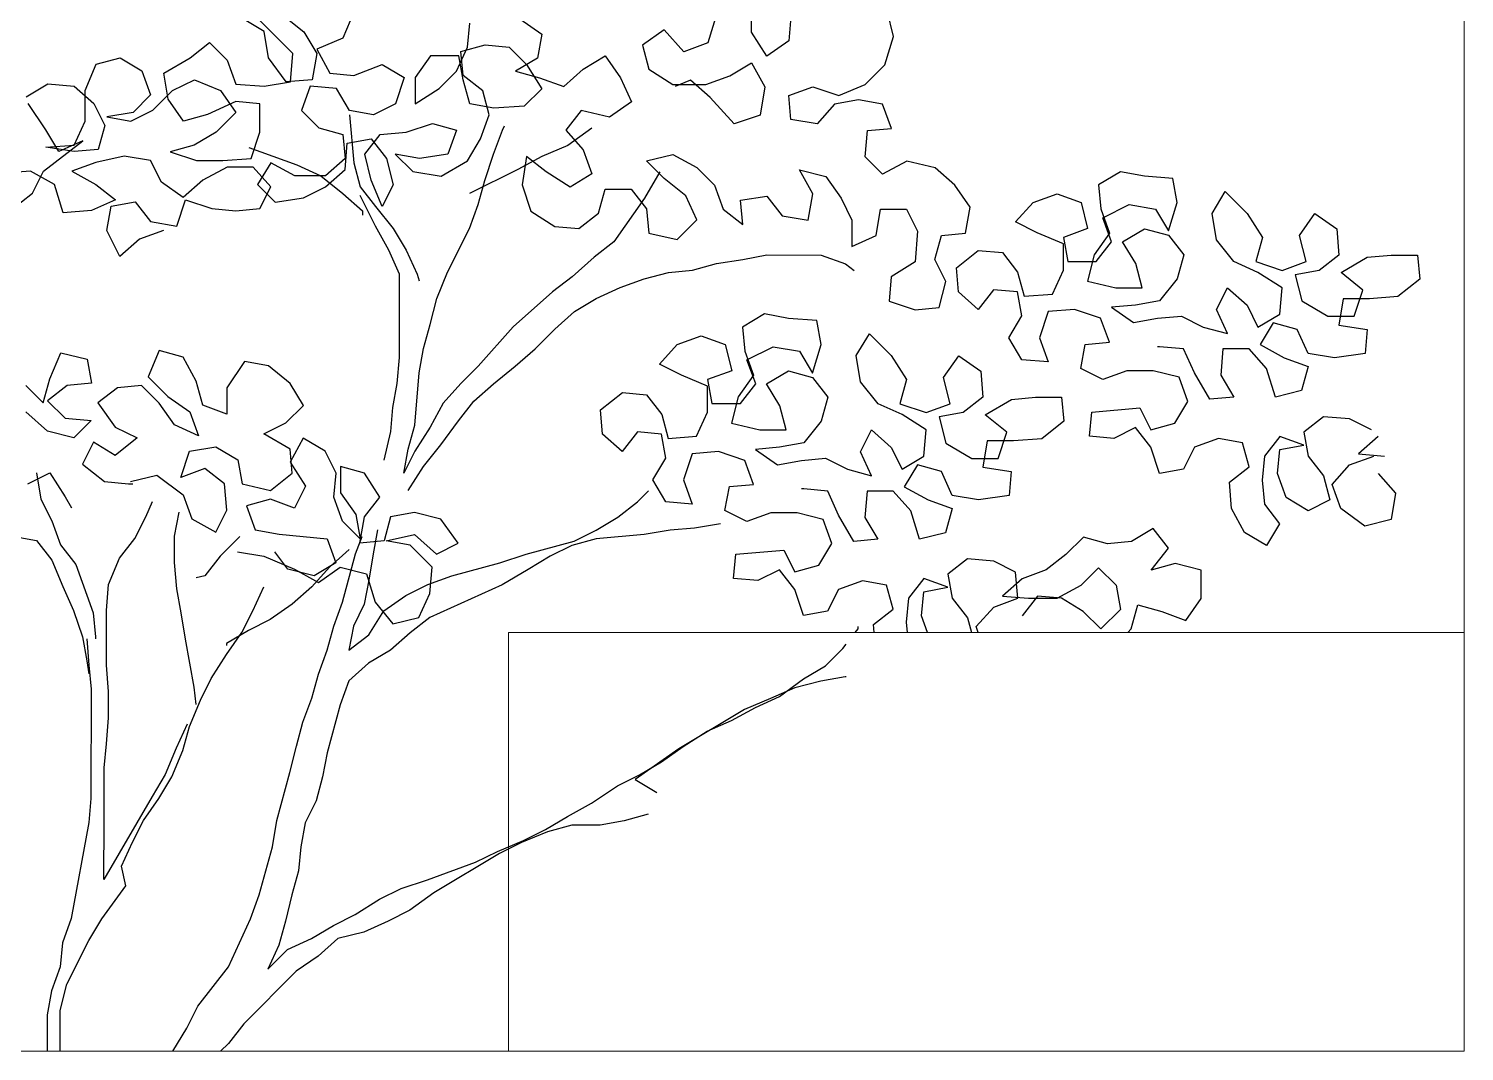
# Model space of a CAD drawing. Header units: millimetres. Extents: x 2810.5 to 2848.4, y 1624.4 to 1676.1.
# Drawn here: x 2838.274 to 2840.414, y 1651.053 to 1652.577 of the extents above; entities that cross this region are included whole.
import ezdxf

# ---------------------------------------------------------------- set-up
doc = ezdxf.new("R2010")
doc.units = ezdxf.units.MM
doc.layers.add('PROIEZIONI_finissime_fine lines', color=251, linetype='Continuous', lineweight=9)
doc.layers.add('PROIEZIONI_projections', color=145, linetype='Continuous', lineweight=13)
doc.layers.add('VERDE_ALBERI', color=104, linetype='Continuous')

msp = doc.modelspace()

# ---------------------------------------------------------------- linework, layer by layer
at = {"layer": 'PROIEZIONI_finissime_fine lines'}
for q in [(2838.9894, 1651.053), (2840.414, 1651.6773)]:
    msp.add_line((2838.9894, 1651.6773), q, dxfattribs=at)
at = {"layer": 'PROIEZIONI_projections'}
msp.add_lwpolyline([(2840.414, 1653.6251), (2836.2066, 1653.6251), (2836.2066, 1651.053), (2840.414, 1651.053)], close=True, dxfattribs=at)
at = {"layer": 'VERDE_ALBERI'}
for p, q in [((2839.3518, 1652.572), (2839.3519, 1652.6111)), ((2838.6255, 1652.5727), (2838.593, 1652.5923)), ((2838.6679, 1652.5401), (2838.6158, 1652.5922)), ((2838.6549, 1652.5955), (2838.6842, 1652.5726)), ((2838.7591, 1652.6019), (2838.7428, 1652.5628)), ((2839.0066, 1652.5919), (2839.0392, 1652.5691)), ((2839.2997, 1652.5981), (2839.2867, 1652.5558)), ((2839.4105, 1652.5948), (2839.4072, 1652.559)), ((2839.5635, 1652.5653), (2839.5538, 1652.6044)), ((2838.632, 1652.5336), (2838.6255, 1652.5727)), ((2838.6842, 1652.5726), (2838.7037, 1652.5401)), ((2838.9284, 1652.5496), (2838.9317, 1652.5854)), ((2839.0392, 1652.5691), (2839.0326, 1652.5332)), ((2839.2216, 1652.5754), (2839.189, 1652.5526)), ((2839.2508, 1652.5428), (2839.2216, 1652.5754)), ((2839.3746, 1652.5362), (2839.3518, 1652.572)), ((2839.5505, 1652.523), (2839.5635, 1652.5653)), ((2838.5148, 1652.5337), (2838.5441, 1652.5565)), ((2838.5441, 1652.5565), (2838.5701, 1652.5304)), ((2838.7428, 1652.5628), (2838.7037, 1652.5466)), ((2838.7037, 1652.5466), (2838.7232, 1652.5107)), ((2838.9121, 1652.5138), (2838.9284, 1652.5496)), ((2838.9186, 1652.5431), (2838.9545, 1652.5529)), ((2838.9219, 1652.5073), (2838.9186, 1652.5431)), ((2838.9545, 1652.5529), (2838.9903, 1652.5496)), ((2838.9903, 1652.5496), (2839.0163, 1652.5235)), ((2839.189, 1652.5526), (2839.1987, 1652.5168)), ((2839.2867, 1652.5558), (2839.2508, 1652.5428)), ((2839.4072, 1652.559), (2839.3746, 1652.5362)), ((2838.3584, 1652.485), (2838.3747, 1652.5241)), ((2838.3747, 1652.5241), (2838.4106, 1652.5338)), ((2838.4106, 1652.5338), (2838.4431, 1652.5142)), ((2838.4757, 1652.511), (2838.5148, 1652.5337)), ((2838.5701, 1652.5304), (2838.5831, 1652.4946)), ((2838.658, 1652.4978), (2838.632, 1652.5336)), ((2838.6646, 1652.4978), (2838.6679, 1652.5401)), ((2838.7037, 1652.5401), (2838.6971, 1652.501)), ((2838.759, 1652.5074), (2838.8014, 1652.5237)), ((2838.8014, 1652.5237), (2838.8339, 1652.5041)), ((2838.873, 1652.5366), (2838.8502, 1652.5041)), ((2838.9154, 1652.5366), (2838.873, 1652.5366)), ((2838.9219, 1652.5008), (2838.9154, 1652.5366)), ((2839.0326, 1652.5332), (2839, 1652.5137)), ((2839.0163, 1652.5235), (2839.0391, 1652.4876)), ((2839.101, 1652.5169), (2839.1336, 1652.5364)), ((2839.1336, 1652.5364), (2839.1564, 1652.5038)), ((2839.3192, 1652.5069), (2839.3518, 1652.5264)), ((2839.3518, 1652.5264), (2839.3713, 1652.4906)), ((2839.5211, 1652.4937), (2839.5505, 1652.523)), ((2838.4431, 1652.5142), (2838.4561, 1652.4784)), ((2838.4821, 1652.4719), (2838.4757, 1652.511)), ((2838.4887, 1652.4849), (2838.5213, 1652.5011)), ((2838.5213, 1652.5011), (2838.5603, 1652.4848)), ((2838.6971, 1652.501), (2838.658, 1652.4978)), ((2838.7232, 1652.5107), (2838.759, 1652.5074)), ((2838.8339, 1652.5041), (2838.8209, 1652.465)), ((2838.8502, 1652.5041), (2838.8502, 1652.465)), ((2838.886, 1652.4878), (2838.9121, 1652.5138)), ((2838.9512, 1652.4845), (2838.9219, 1652.5073)), ((2838.9316, 1652.4649), (2838.9219, 1652.5008)), ((2839, 1652.5137), (2839.0358, 1652.5039)), ((2839.0358, 1652.5039), (2839.0717, 1652.4909)), ((2839.0717, 1652.4909), (2839.101, 1652.5169)), ((2839.1564, 1652.5038), (2839.1726, 1652.468)), ((2839.1987, 1652.5168), (2839.2345, 1652.494)), ((2839.2606, 1652.5005), (2839.2378, 1652.4907)), ((2839.2899, 1652.4744), (2839.2606, 1652.5005)), ((2839.2834, 1652.4939), (2839.3192, 1652.5069)), ((2838.2705, 1652.4753), (2838.303, 1652.4948)), ((2838.303, 1652.4948), (2838.3421, 1652.4915)), ((2838.3421, 1652.4915), (2838.3714, 1652.4655)), ((2838.3584, 1652.4394), (2838.3584, 1652.485)), ((2838.4593, 1652.4556), (2838.4887, 1652.4849)), ((2838.5603, 1652.4848), (2838.5831, 1652.4522)), ((2838.5831, 1652.4946), (2838.6255, 1652.4913)), ((2838.6255, 1652.4913), (2838.6646, 1652.4978)), ((2838.6939, 1652.4912), (2838.6808, 1652.4554)), ((2838.7329, 1652.4879), (2838.6939, 1652.4912)), ((2838.7525, 1652.4553), (2838.7329, 1652.4879)), ((2838.8502, 1652.465), (2838.886, 1652.4878)), ((2838.9609, 1652.4486), (2838.9512, 1652.4845)), ((2839.0391, 1652.4876), (2839.013, 1652.4616)), ((2839.2345, 1652.494), (2839.2834, 1652.4939)), ((2839.3713, 1652.4906), (2839.3647, 1652.4483)), ((2839.4071, 1652.4775), (2839.4429, 1652.4905)), ((2839.4429, 1652.4905), (2839.482, 1652.4775)), ((2839.482, 1652.4775), (2839.5211, 1652.4937)), ((2838.2997, 1652.4264), (2838.2737, 1652.4655)), ((2838.3714, 1652.4655), (2838.3877, 1652.4329)), ((2838.4561, 1652.4784), (2838.43, 1652.4524)), ((2838.5049, 1652.4393), (2838.4821, 1652.4719)), ((2838.5831, 1652.4685), (2838.5408, 1652.449)), ((2838.6189, 1652.4652), (2838.5831, 1652.4685)), ((2838.6189, 1652.4229), (2838.6189, 1652.4652)), ((2838.8209, 1652.465), (2838.7883, 1652.4488)), ((2838.9674, 1652.4584), (2838.9316, 1652.4649)), ((2839.013, 1652.4616), (2838.9674, 1652.4584)), ((2839.1726, 1652.468), (2839.14, 1652.4452)), ((2839.3256, 1652.4353), (2839.2899, 1652.4744)), ((2839.4103, 1652.4417), (2839.4071, 1652.4775)), ((2839.4755, 1652.4644), (2839.4494, 1652.4352)), ((2839.5113, 1652.4709), (2839.4755, 1652.4644)), ((2839.5471, 1652.4644), (2839.5113, 1652.4709)), ((2839.5601, 1652.4285), (2839.5471, 1652.4644)), ((2838.342, 1652.4036), (2838.3584, 1652.4394)), ((2838.43, 1652.4524), (2838.3909, 1652.4459)), ((2838.3909, 1652.4459), (2838.4268, 1652.4393)), ((2838.4268, 1652.4393), (2838.4593, 1652.4556)), ((2838.5408, 1652.449), (2838.5049, 1652.4393)), ((2838.5831, 1652.4522), (2838.5538, 1652.4229)), ((2838.6808, 1652.4554), (2838.7068, 1652.4293)), ((2838.7524, 1652.4488), (2838.7589, 1652.3772)), ((2838.7883, 1652.4488), (2838.7525, 1652.4553)), ((2838.9478, 1652.4128), (2838.9609, 1652.4486)), ((2839.0977, 1652.455), (2839.0749, 1652.4257)), ((2839.14, 1652.4452), (2839.0977, 1652.455)), ((2839.3647, 1652.4483), (2839.3256, 1652.4353)), ((2839.4494, 1652.4352), (2839.4103, 1652.4417)), ((2838.3192, 1652.3939), (2838.2997, 1652.4264)), ((2838.3877, 1652.4329), (2838.3779, 1652.3971)), ((2838.5538, 1652.4229), (2838.5212, 1652.4034)), ((2838.6058, 1652.3838), (2838.6189, 1652.4229)), ((2838.7068, 1652.4293), (2838.7427, 1652.4195)), ((2838.7427, 1652.4195), (2838.7459, 1652.3837)), ((2838.7752, 1652.3902), (2838.798, 1652.4195)), ((2838.798, 1652.4195), (2838.8371, 1652.4227)), ((2838.8371, 1652.4227), (2838.8762, 1652.4357)), ((2838.8762, 1652.4357), (2838.912, 1652.4259)), ((2838.912, 1652.4259), (2838.899, 1652.3901)), ((2838.9673, 1652.39), (2838.9804, 1652.4258)), ((2838.9804, 1652.4258), (2838.9837, 1652.4323)), ((2839.0749, 1652.4257), (2839.1009, 1652.3964)), ((2839.1139, 1652.4289), (2839.0781, 1652.4029)), ((2839.521, 1652.3862), (2839.5243, 1652.4253)), ((2839.5243, 1652.4253), (2839.5601, 1652.4285)), ((2838.2964, 1652.3646), (2838.3551, 1652.4101)), ((2838.2997, 1652.4004), (2838.342, 1652.4036)), ((2838.342, 1652.3938), (2838.2997, 1652.4004)), ((2838.3551, 1652.4101), (2838.3192, 1652.3939)), ((2838.3779, 1652.3971), (2838.342, 1652.3938)), ((2838.5212, 1652.4034), (2838.4853, 1652.3937)), ((2838.4853, 1652.3937), (2838.5244, 1652.3806)), ((2838.6026, 1652.4001), (2838.6742, 1652.374)), ((2838.7459, 1652.3674), (2838.7492, 1652.4065)), ((2838.7492, 1652.4065), (2838.785, 1652.413)), ((2838.785, 1652.413), (2838.8078, 1652.3836)), ((2838.9283, 1652.3803), (2838.9478, 1652.4128)), ((2839.0781, 1652.4029), (2839.039, 1652.3867)), ((2839.1009, 1652.3964), (2839.1139, 1652.3606)), ((2838.3746, 1652.3775), (2838.3387, 1652.3645)), ((2838.4169, 1652.3872), (2838.3746, 1652.3775)), ((2838.456, 1652.3807), (2838.4169, 1652.3872)), ((2838.4723, 1652.3481), (2838.456, 1652.3807)), ((2838.5244, 1652.3806), (2838.5635, 1652.3806)), ((2838.5635, 1652.3806), (2838.6058, 1652.3838)), ((2838.6351, 1652.3773), (2838.6156, 1652.3447)), ((2838.6709, 1652.3577), (2838.6351, 1652.3773)), ((2838.6742, 1652.374), (2838.71, 1652.3577)), ((2838.7459, 1652.3837), (2838.7165, 1652.3577)), ((2838.7589, 1652.3772), (2838.7686, 1652.3413)), ((2838.7849, 1652.3511), (2838.7752, 1652.3902)), ((2838.8078, 1652.3836), (2838.8175, 1652.3445)), ((2838.8566, 1652.3836), (2838.8208, 1652.3901)), ((2838.8208, 1652.3901), (2838.8468, 1652.3641)), ((2838.899, 1652.3901), (2838.8566, 1652.3836)), ((2838.8892, 1652.3575), (2838.9283, 1652.3803)), ((2838.9543, 1652.3509), (2838.9673, 1652.39)), ((2839.039, 1652.3867), (2839.0032, 1652.3672)), ((2839.0162, 1652.3867), (2839.0096, 1652.3444)), ((2839.0455, 1652.3639), (2839.0162, 1652.3867)), ((2839.1953, 1652.38), (2839.2344, 1652.3898)), ((2839.2214, 1652.3539), (2839.1953, 1652.38)), ((2839.2344, 1652.3898), (2839.2702, 1652.3702)), ((2839.547, 1652.3602), (2839.521, 1652.3862)), ((2839.5829, 1652.3797), (2839.547, 1652.3602)), ((2839.6252, 1652.3699), (2839.5829, 1652.3797)), ((2838.2769, 1652.3646), (2838.2313, 1652.3614)), ((2838.3127, 1652.345), (2838.2769, 1652.3646)), ((2838.2801, 1652.332), (2838.2964, 1652.3646)), ((2838.3387, 1652.3645), (2838.3746, 1652.3449)), ((2838.5341, 1652.3513), (2838.5048, 1652.3253)), ((2838.57, 1652.3708), (2838.5341, 1652.3513)), ((2838.6091, 1652.3708), (2838.57, 1652.3708)), ((2838.6351, 1652.3415), (2838.6091, 1652.3708)), ((2838.7165, 1652.3577), (2838.6709, 1652.3577)), ((2838.71, 1652.3577), (2838.7426, 1652.3316)), ((2838.7165, 1652.3414), (2838.7459, 1652.3674)), ((2838.8012, 1652.312), (2838.7849, 1652.3511)), ((2838.8468, 1652.3641), (2838.8892, 1652.3575)), ((2839.0032, 1652.3672), (2838.9315, 1652.3314)), ((2838.9445, 1652.3151), (2838.9543, 1652.3509)), ((2839.0813, 1652.341), (2839.0455, 1652.3639)), ((2839.1139, 1652.3606), (2839.0813, 1652.341)), ((2839.2148, 1652.3637), (2839.192, 1652.3247)), ((2839.2539, 1652.3279), (2839.2214, 1652.3539)), ((2839.2702, 1652.3702), (2839.2963, 1652.3441)), ((2839.4428, 1652.3309), (2839.4233, 1652.3668)), ((2839.4233, 1652.3668), (2839.4624, 1652.357)), ((2839.4624, 1652.357), (2839.4851, 1652.3244)), ((2839.6545, 1652.3438), (2839.6252, 1652.3699)), ((2839.9015, 1652.3637), (2839.8689, 1652.3442)), ((2839.9373, 1652.3572), (2839.9015, 1652.3637)), ((2839.9796, 1652.3539), (2839.9373, 1652.3572)), ((2839.9861, 1652.3181), (2839.9796, 1652.3539)), ((2838.2475, 1652.306), (2838.2801, 1652.332)), ((2838.3257, 1652.3027), (2838.3127, 1652.345)), ((2838.3746, 1652.3449), (2838.4038, 1652.3221)), ((2838.5048, 1652.3253), (2838.4723, 1652.3481)), ((2838.6156, 1652.3447), (2838.6416, 1652.3186)), ((2838.6188, 1652.3089), (2838.6351, 1652.3415)), ((2838.6839, 1652.3251), (2838.7165, 1652.3414)), ((2838.7426, 1652.3316), (2838.7719, 1652.3055)), ((2838.7686, 1652.3413), (2838.7914, 1652.312)), ((2838.8175, 1652.3445), (2838.8012, 1652.312)), ((2839.0096, 1652.3444), (2839.0226, 1652.3053)), ((2839.1236, 1652.3019), (2839.1334, 1652.3377)), ((2839.1334, 1652.3377), (2839.1725, 1652.3377)), ((2839.1725, 1652.3377), (2839.1953, 1652.3084)), ((2839.2963, 1652.3441), (2839.3092, 1652.3083)), ((2839.4363, 1652.2919), (2839.4428, 1652.3309)), ((2839.6773, 1652.3112), (2839.6545, 1652.3438)), ((2839.7712, 1652.3182), (2839.807, 1652.3312)), ((2839.807, 1652.3312), (2839.8428, 1652.3182)), ((2839.8689, 1652.3442), (2839.8721, 1652.3084)), ((2840.0382, 1652.3017), (2840.0578, 1652.3343)), ((2840.0578, 1652.3343), (2840.0903, 1652.3017)), ((2838.4038, 1652.3221), (2838.368, 1652.3059)), ((2838.3908, 1652.2765), (2838.3973, 1652.3124)), ((2838.3973, 1652.3124), (2838.4332, 1652.3188)), ((2838.4332, 1652.3188), (2838.4559, 1652.2895)), ((2838.495, 1652.283), (2838.5081, 1652.322)), ((2838.5081, 1652.322), (2838.5471, 1652.309)), ((2838.5471, 1652.309), (2838.583, 1652.3057)), ((2838.583, 1652.3057), (2838.6188, 1652.3089)), ((2838.6416, 1652.3186), (2838.6839, 1652.3251)), ((2838.7914, 1652.2827), (2838.7686, 1652.3283)), ((2838.7914, 1652.312), (2838.8174, 1652.2794)), ((2838.9314, 1652.2793), (2838.9445, 1652.3151)), ((2839.192, 1652.3247), (2839.1464, 1652.2596)), ((2839.1953, 1652.3084), (2839.1985, 1652.2725)), ((2839.2702, 1652.292), (2839.2539, 1652.3279)), ((2839.3092, 1652.3083), (2839.3385, 1652.2854)), ((2839.3353, 1652.3213), (2839.3744, 1652.3277)), ((2839.3385, 1652.2854), (2839.3353, 1652.3213)), ((2839.3744, 1652.3277), (2839.3972, 1652.2984)), ((2839.4851, 1652.3244), (2839.5014, 1652.2918)), ((2839.5372, 1652.269), (2839.5437, 1652.308)), ((2839.5437, 1652.308), (2839.5828, 1652.308)), ((2839.5828, 1652.308), (2839.5991, 1652.2754)), ((2839.6707, 1652.2721), (2839.6773, 1652.3112)), ((2839.7451, 1652.289), (2839.7712, 1652.3182)), ((2839.8428, 1652.3182), (2839.8526, 1652.2791)), ((2839.8721, 1652.3084), (2839.8851, 1652.2725)), ((2839.8754, 1652.2954), (2839.9145, 1652.3149)), ((2839.9145, 1652.3149), (2839.9535, 1652.3083)), ((2839.9535, 1652.3083), (2839.9731, 1652.2757)), ((2839.9731, 1652.2757), (2839.9861, 1652.3181)), ((2838.368, 1652.3059), (2838.3257, 1652.3027)), ((2838.4559, 1652.2895), (2838.495, 1652.283)), ((2838.7719, 1652.3055), (2838.7719, 1652.299)), ((2839.0226, 1652.3053), (2839.0584, 1652.2824)), ((2839.0943, 1652.2791), (2839.1236, 1652.3019)), ((2839.2408, 1652.2627), (2839.2702, 1652.292)), ((2839.3972, 1652.2984), (2839.4363, 1652.2919)), ((2839.5014, 1652.2918), (2839.5014, 1652.2527)), ((2839.7776, 1652.2726), (2839.7451, 1652.289)), ((2839.8884, 1652.2595), (2839.8754, 1652.2954)), ((2840.0447, 1652.2626), (2840.0382, 1652.3017)), ((2840.0903, 1652.3017), (2840.1131, 1652.2658)), ((2840.1685, 1652.269), (2840.1913, 1652.3016)), ((2840.1913, 1652.3016), (2840.2238, 1652.2788)), ((2838.4103, 1652.2374), (2838.3908, 1652.2765)), ((2838.4755, 1652.2765), (2838.4396, 1652.2635)), ((2838.8109, 1652.2468), (2838.7914, 1652.2827)), ((2838.8174, 1652.2794), (2838.8369, 1652.2468)), ((2838.8988, 1652.2142), (2838.9314, 1652.2793)), ((2839.0584, 1652.2824), (2839.0943, 1652.2791)), ((2839.1985, 1652.2725), (2839.2408, 1652.2627)), ((2839.5014, 1652.2527), (2839.5372, 1652.269)), ((2839.5991, 1652.2754), (2839.5958, 1652.2298)), ((2839.6251, 1652.2331), (2839.6349, 1652.2689)), ((2839.6349, 1652.2689), (2839.6707, 1652.2721)), ((2839.8167, 1652.2563), (2839.7776, 1652.2726)), ((2839.8526, 1652.2791), (2839.8167, 1652.2661)), ((2839.8167, 1652.2661), (2839.8232, 1652.2303)), ((2839.8851, 1652.2725), (2839.8623, 1652.24)), ((2839.9047, 1652.2595), (2839.9372, 1652.279)), ((2839.9372, 1652.279), (2839.9731, 1652.2692)), ((2839.9731, 1652.2692), (2839.9958, 1652.2399)), ((2840.1131, 1652.2658), (2840.1033, 1652.23)), ((2840.1782, 1652.2299), (2840.1685, 1652.269)), ((2840.2238, 1652.2788), (2840.2271, 1652.2397)), ((2838.4396, 1652.2635), (2838.4103, 1652.2374)), ((2838.8271, 1652.211), (2838.8109, 1652.2468)), ((2838.8369, 1652.2468), (2838.8532, 1652.211)), ((2839.1464, 1652.2596), (2839.117, 1652.2368)), ((2839.6571, 1652.2206), (2839.6897, 1652.2467)), ((2839.6897, 1652.2467), (2839.7255, 1652.2434)), ((2839.8167, 1652.2172), (2839.8167, 1652.2563)), ((2839.8655, 1652.2302), (2839.8884, 1652.2595)), ((2839.9242, 1652.2269), (2839.9047, 1652.2595)), ((2840.0707, 1652.23), (2840.0447, 1652.2626)), ((2839.117, 1652.2368), (2839.0844, 1652.2075)), ((2839.2636, 1652.2171), (2839.2994, 1652.2269)), ((2839.2994, 1652.2269), (2839.3385, 1652.2333)), ((2839.3385, 1652.2333), (2839.3743, 1652.2398)), ((2839.3743, 1652.2398), (2839.4557, 1652.2397)), ((2839.4557, 1652.2397), (2839.4916, 1652.2267)), ((2839.4916, 1652.2267), (2839.5046, 1652.2169)), ((2839.5958, 1652.2298), (2839.5599, 1652.2071)), ((2839.6414, 1652.2005), (2839.6251, 1652.2331)), ((2839.7255, 1652.2434), (2839.7483, 1652.2141)), ((2839.8232, 1652.2303), (2839.8655, 1652.2302)), ((2839.8623, 1652.24), (2839.8525, 1652.2009)), ((2839.9339, 1652.1911), (2839.9242, 1652.2269)), ((2839.9958, 1652.2399), (2839.986, 1652.2041)), ((2840.1065, 1652.2137), (2840.0707, 1652.23)), ((2840.1033, 1652.23), (2840.1424, 1652.2169)), ((2840.1424, 1652.2169), (2840.1782, 1652.2299)), ((2840.2271, 1652.2397), (2840.1977, 1652.2169)), ((2840.2303, 1652.2136), (2840.2694, 1652.2364)), ((2840.2694, 1652.2364), (2840.3052, 1652.2396)), ((2840.3052, 1652.2396), (2840.3443, 1652.2396)), ((2840.3443, 1652.2396), (2840.3475, 1652.2037)), ((2838.827, 1652.0872), (2838.8271, 1652.211)), ((2838.8532, 1652.211), (2838.8564, 1652.2012)), ((2838.8825, 1652.1751), (2838.8988, 1652.2142)), ((2839.0844, 1652.2075), (2839.0551, 1652.1847)), ((2839.1561, 1652.1912), (2839.1919, 1652.2042)), ((2839.1919, 1652.2042), (2839.2277, 1652.2139)), ((2839.2277, 1652.2139), (2839.2636, 1652.2171)), ((2839.5599, 1652.2071), (2839.5566, 1652.1712)), ((2839.6603, 1652.1848), (2839.6571, 1652.2206)), ((2839.7483, 1652.2141), (2839.758, 1652.1782)), ((2839.8004, 1652.1814), (2839.8167, 1652.2172)), ((2839.8525, 1652.2009), (2839.8948, 1652.1911)), ((2839.986, 1652.2041), (2839.9599, 1652.1715)), ((2840.1423, 1652.1909), (2840.1065, 1652.2137)), ((2840.1977, 1652.2169), (2840.1619, 1652.2104)), ((2840.1619, 1652.2104), (2840.1716, 1652.1713)), ((2840.2628, 1652.1875), (2840.2303, 1652.2136)), ((2840.3475, 1652.2037), (2840.3149, 1652.1777)), ((2839.0551, 1652.1847), (2838.9964, 1652.1327)), ((2839.1202, 1652.1749), (2839.1561, 1652.1912)), ((2839.6315, 1652.1614), (2839.6414, 1652.2005)), ((2839.6896, 1652.1587), (2839.6603, 1652.1848)), ((2839.7124, 1652.188), (2839.6896, 1652.1587)), ((2839.7483, 1652.1847), (2839.7124, 1652.188)), ((2839.7547, 1652.1489), (2839.7483, 1652.1847)), ((2839.758, 1652.1782), (2839.8004, 1652.1814)), ((2839.8948, 1652.1911), (2839.9339, 1652.1911)), ((2840.0446, 1652.1584), (2840.0609, 1652.191)), ((2840.0609, 1652.191), (2840.0902, 1652.1649)), ((2840.139, 1652.1518), (2840.1423, 1652.1909)), ((2840.2498, 1652.1485), (2840.2628, 1652.1875)), ((2838.8727, 1652.136), (2838.8825, 1652.1751)), ((2839.0876, 1652.1554), (2839.1202, 1652.1749)), ((2839.5566, 1652.1712), (2839.5957, 1652.1582)), ((2839.5957, 1652.1582), (2839.6315, 1652.1614)), ((2839.8329, 1652.1586), (2839.7938, 1652.1554)), ((2839.872, 1652.1455), (2839.8329, 1652.1586)), ((2839.9241, 1652.165), (2839.8883, 1652.1618)), ((2839.8883, 1652.1618), (2839.9208, 1652.139)), ((2839.9599, 1652.1715), (2839.9241, 1652.165)), ((2840.0609, 1652.1226), (2840.0446, 1652.1584)), ((2840.0902, 1652.1649), (2840.1065, 1652.1323)), ((2840.1716, 1652.1713), (2840.2107, 1652.1485)), ((2840.2335, 1652.1745), (2840.227, 1652.1354)), ((2840.2726, 1652.1745), (2840.2335, 1652.1745)), ((2840.3149, 1652.1777), (2840.2726, 1652.1745)), ((2839.0583, 1652.1294), (2839.0876, 1652.1554)), ((2839.371, 1652.1519), (2839.3384, 1652.1324)), ((2839.4068, 1652.1453), (2839.371, 1652.1519)), ((2839.4491, 1652.142), (2839.4068, 1652.1453)), ((2839.4556, 1652.1062), (2839.4491, 1652.142)), ((2839.7352, 1652.1164), (2839.7547, 1652.1489)), ((2839.7938, 1652.1554), (2839.7808, 1652.1163)), ((2839.885, 1652.1097), (2839.872, 1652.1455)), ((2839.9208, 1652.139), (2839.9567, 1652.1455)), ((2839.9567, 1652.1455), (2839.9925, 1652.1487)), ((2839.9925, 1652.1487), (2840.025, 1652.1324)), ((2840.1065, 1652.1323), (2840.139, 1652.1518)), ((2840.1293, 1652.1388), (2840.1097, 1652.1062)), ((2840.1651, 1652.129), (2840.1293, 1652.1388)), ((2840.2107, 1652.1485), (2840.2498, 1652.1485)), ((2838.8629, 1652.1002), (2838.8727, 1652.136)), ((2838.9964, 1652.1327), (2838.9443, 1652.0741)), ((2839.029, 1652.1001), (2839.0583, 1652.1294)), ((2839.2407, 1652.1064), (2839.2765, 1652.1194)), ((2839.2765, 1652.1194), (2839.3123, 1652.1063)), ((2839.3384, 1652.1324), (2839.3416, 1652.0965)), ((2839.5077, 1652.0899), (2839.5273, 1652.1224)), ((2839.5273, 1652.1224), (2839.5598, 1652.0898)), ((2839.7547, 1652.0838), (2839.7352, 1652.1164)), ((2839.7808, 1652.1163), (2839.7938, 1652.0805)), ((2840.025, 1652.1324), (2840.0609, 1652.1226)), ((2840.1813, 1652.0931), (2840.1651, 1652.129)), ((2840.227, 1652.1354), (2840.2693, 1652.1289)), ((2840.2693, 1652.1289), (2840.266, 1652.0931)), ((2838.3059, 1652.0551), (2838.3222, 1652.0942)), ((2838.3222, 1652.0942), (2838.3613, 1652.0844)), ((2838.4688, 1652.0973), (2838.4525, 1652.0583)), ((2838.5046, 1652.0875), (2838.4688, 1652.0973)), ((2838.8563, 1652.0644), (2838.8629, 1652.1002)), ((2838.9996, 1652.0741), (2839.029, 1652.1001)), ((2839.2146, 1652.0771), (2839.2407, 1652.1064)), ((2839.3123, 1652.1063), (2839.3221, 1652.0672)), ((2839.3416, 1652.0965), (2839.3546, 1652.0607)), ((2839.3449, 1652.0835), (2839.384, 1652.103)), ((2839.384, 1652.103), (2839.423, 1652.0965)), ((2839.423, 1652.0965), (2839.4426, 1652.0639)), ((2839.4426, 1652.0639), (2839.4556, 1652.1062)), ((2839.8426, 1652.0707), (2839.8491, 1652.1065)), ((2839.8491, 1652.1065), (2839.885, 1652.1097)), ((2839.9599, 1652.1031), (2839.9566, 1652.1031)), ((2839.9957, 1652.0998), (2839.9599, 1652.1031)), ((2840.012, 1652.064), (2839.9957, 1652.0998)), ((2840.0543, 1652.0998), (2840.051, 1652.0607)), ((2840.0934, 1652.0997), (2840.0543, 1652.0998)), ((2840.1194, 1652.0704), (2840.0934, 1652.0997)), ((2840.1097, 1652.1062), (2840.1455, 1652.0867)), ((2838.3613, 1652.0844), (2838.3678, 1652.0486)), ((2838.5241, 1652.0517), (2838.5046, 1652.0875)), ((2838.5958, 1652.0809), (2838.5697, 1652.0419)), ((2838.6316, 1652.0744), (2838.5958, 1652.0809)), ((2838.6641, 1652.0483), (2838.6316, 1652.0744)), ((2838.8237, 1652.0482), (2838.827, 1652.0872)), ((2838.9443, 1652.0741), (2838.9182, 1652.0481)), ((2838.967, 1652.048), (2838.9996, 1652.0741)), ((2839.2471, 1652.0608), (2839.2146, 1652.0771)), ((2839.3579, 1652.0477), (2839.3449, 1652.0835)), ((2839.5142, 1652.0508), (2839.5077, 1652.0899)), ((2839.5598, 1652.0898), (2839.5826, 1652.054)), ((2839.638, 1652.0572), (2839.6608, 1652.0897)), ((2839.6608, 1652.0897), (2839.6933, 1652.0669)), ((2839.7938, 1652.0805), (2839.7547, 1652.0838)), ((2840.1455, 1652.0867), (2840.1813, 1652.0736)), ((2840.1813, 1652.0736), (2840.1715, 1652.0378)), ((2840.2204, 1652.0866), (2840.1813, 1652.0931)), ((2840.266, 1652.0931), (2840.2204, 1652.0866)), ((2838.2961, 1652.0193), (2838.3059, 1652.0551)), ((2838.4525, 1652.0583), (2838.4817, 1652.0289)), ((2838.5338, 1652.0159), (2838.5241, 1652.0517)), ((2838.8497, 1651.9863), (2838.8563, 1652.0644)), ((2839.2862, 1652.0445), (2839.2471, 1652.0608)), ((2839.3221, 1652.0672), (2839.2862, 1652.0542)), ((2839.2862, 1652.0542), (2839.2927, 1652.0184)), ((2839.3546, 1652.0607), (2839.3318, 1652.0282)), ((2839.3741, 1652.0477), (2839.4067, 1652.0672)), ((2839.4067, 1652.0672), (2839.4426, 1652.0574)), ((2839.4426, 1652.0574), (2839.4653, 1652.028)), ((2839.5826, 1652.054), (2839.5728, 1652.0182)), ((2839.6477, 1652.0181), (2839.638, 1652.0572)), ((2839.6933, 1652.0669), (2839.6966, 1652.0278)), ((2839.8752, 1652.0543), (2839.8426, 1652.0707)), ((2839.911, 1652.0673), (2839.8752, 1652.0543)), ((2839.9501, 1652.0673), (2839.911, 1652.0673)), ((2839.9891, 1652.0575), (2839.9501, 1652.0673)), ((2840.0021, 1652.0217), (2839.9891, 1652.0575)), ((2840.0347, 1652.0249), (2840.012, 1652.064)), ((2840.051, 1652.0607), (2840.0705, 1652.0281)), ((2840.1324, 1652.0281), (2840.1194, 1652.0704)), ((2838.2701, 1652.0454), (2838.2961, 1652.0193)), ((2838.3319, 1652.0454), (2838.3026, 1652.0226)), ((2838.3678, 1652.0486), (2838.3319, 1652.0454)), ((2838.4068, 1652.042), (2838.3775, 1652.0193)), ((2838.4427, 1652.0452), (2838.4068, 1652.042)), ((2838.4687, 1652.0192), (2838.4427, 1652.0452)), ((2838.5697, 1652.0419), (2838.5697, 1652.0028)), ((2838.6837, 1652.0157), (2838.6641, 1652.0483)), ((2838.8172, 1652.0123), (2838.8237, 1652.0482)), ((2838.9182, 1652.0481), (2838.8921, 1652.0188)), ((2838.9377, 1652.022), (2838.967, 1652.048)), ((2839.1266, 1652.0088), (2839.1592, 1652.0348)), ((2839.1592, 1652.0348), (2839.195, 1652.0315)), ((2839.195, 1652.0315), (2839.2178, 1652.0022)), ((2839.2862, 1652.0054), (2839.2862, 1652.0445)), ((2839.335, 1652.0184), (2839.3579, 1652.0477)), ((2839.3937, 1652.0151), (2839.3741, 1652.0477)), ((2839.5402, 1652.0182), (2839.5142, 1652.0508)), ((2840.1715, 1652.0378), (2840.1324, 1652.0281)), ((2838.3026, 1652.0226), (2838.3286, 1651.9965)), ((2838.3775, 1652.0193), (2838.4035, 1651.9834)), ((2838.4915, 1651.9866), (2838.4687, 1652.0192)), ((2838.4817, 1652.0289), (2838.5143, 1652.0061)), ((2838.5697, 1652.0028), (2838.5338, 1652.0159)), ((2838.6576, 1651.9897), (2838.6837, 1652.0157)), ((2838.8139, 1651.9765), (2838.8172, 1652.0123)), ((2838.8921, 1652.0188), (2838.8725, 1651.983)), ((2838.9149, 1651.9927), (2838.9377, 1652.022)), ((2839.1298, 1651.973), (2839.1266, 1652.0088)), ((2839.2927, 1652.0184), (2839.335, 1652.0184)), ((2839.3318, 1652.0282), (2839.322, 1651.9891)), ((2839.4034, 1651.9792), (2839.3937, 1652.0151)), ((2839.4653, 1652.028), (2839.4555, 1651.9922)), ((2839.576, 1652.0019), (2839.5402, 1652.0182)), ((2839.5728, 1652.0182), (2839.6119, 1652.0051)), ((2839.6119, 1652.0051), (2839.6477, 1652.0181)), ((2839.6966, 1652.0278), (2839.6672, 1652.005)), ((2839.6998, 1652.0018), (2839.7389, 1652.0245)), ((2839.7389, 1652.0245), (2839.7747, 1652.0277)), ((2839.7747, 1652.0277), (2839.8138, 1652.0277)), ((2839.8138, 1652.0277), (2839.817, 1651.9919)), ((2839.8588, 1652.0055), (2839.9305, 1652.012)), ((2839.9305, 1652.012), (2839.9467, 1651.9794)), ((2839.9826, 1651.9891), (2840.0021, 1652.0217)), ((2840.0705, 1652.0281), (2840.0347, 1652.0249)), ((2838.3026, 1651.977), (2838.27, 1652.0063)), ((2838.3286, 1651.9965), (2838.3677, 1651.9932)), ((2838.3677, 1651.9932), (2838.3416, 1651.9672)), ((2838.5143, 1652.0061), (2838.5273, 1651.9703)), ((2838.625, 1651.9734), (2838.6576, 1651.9897)), ((2838.8888, 1651.9569), (2838.9149, 1651.9927)), ((2839.2178, 1652.0022), (2839.2275, 1651.9664)), ((2839.2699, 1651.9696), (2839.2862, 1652.0054)), ((2839.322, 1651.9891), (2839.3643, 1651.9793)), ((2839.4555, 1651.9922), (2839.4294, 1651.9597)), ((2839.6118, 1651.979), (2839.576, 1652.0019)), ((2839.6672, 1652.005), (2839.6314, 1651.9986)), ((2839.6314, 1651.9986), (2839.6411, 1651.9595)), ((2839.7323, 1651.9757), (2839.6998, 1652.0018)), ((2839.817, 1651.9919), (2839.7844, 1651.9659)), ((2839.8555, 1651.9697), (2839.8588, 1652.0055)), ((2839.9467, 1651.9794), (2839.9826, 1651.9891)), ((2840.204, 1651.9987), (2840.1747, 1651.9759)), ((2840.2431, 1651.9954), (2840.204, 1651.9987)), ((2840.2757, 1651.9791), (2840.2431, 1651.9954)), ((2838.3416, 1651.9672), (2838.3026, 1651.977)), ((2838.4035, 1651.9834), (2838.4361, 1651.9671)), ((2838.4361, 1651.9671), (2838.4035, 1651.9411)), ((2838.5273, 1651.9703), (2838.4915, 1651.9866)), ((2838.6641, 1651.9506), (2838.625, 1651.9734)), ((2838.6836, 1651.9669), (2838.664, 1651.9311)), ((2838.7162, 1651.9473), (2838.6836, 1651.9669)), ((2838.8041, 1651.9342), (2838.8139, 1651.9765)), ((2838.8399, 1651.9504), (2838.8497, 1651.9863)), ((2838.8725, 1651.983), (2838.8497, 1651.9472)), ((2839.1591, 1651.9469), (2839.1298, 1651.973)), ((2839.1819, 1651.9762), (2839.1591, 1651.9469)), ((2839.2177, 1651.9729), (2839.1819, 1651.9762)), ((2839.2242, 1651.9371), (2839.2177, 1651.9729)), ((2839.2275, 1651.9664), (2839.2699, 1651.9696)), ((2839.3643, 1651.9793), (2839.4034, 1651.9792)), ((2839.5141, 1651.9466), (2839.5304, 1651.9791)), ((2839.5304, 1651.9791), (2839.5597, 1651.953)), ((2839.6085, 1651.94), (2839.6118, 1651.979)), ((2839.7193, 1651.9366), (2839.7323, 1651.9757)), ((2839.7844, 1651.9659), (2839.7421, 1651.9626)), ((2839.8914, 1651.9664), (2839.8555, 1651.9697)), ((2839.9239, 1651.9827), (2839.8914, 1651.9664)), ((2839.9467, 1651.9533), (2839.9239, 1651.9827)), ((2840.0477, 1651.9663), (2840.0118, 1651.9533)), ((2840.0835, 1651.9597), (2840.0477, 1651.9663)), ((2840.1389, 1651.9694), (2840.1161, 1651.9401)), ((2840.1747, 1651.9564), (2840.1389, 1651.9694)), ((2840.1747, 1651.9759), (2840.1812, 1651.9401)), ((2840.2854, 1651.9693), (2840.2561, 1651.9433)), ((2838.3709, 1651.9606), (2838.3546, 1651.9281)), ((2838.4035, 1651.9411), (2838.3709, 1651.9606)), ((2838.5012, 1651.9084), (2838.5142, 1651.9475)), ((2838.5142, 1651.9475), (2838.5533, 1651.954)), ((2838.5533, 1651.954), (2838.5859, 1651.9344)), ((2838.6673, 1651.9148), (2838.6641, 1651.9506)), ((2838.7324, 1651.9147), (2838.7162, 1651.9473)), ((2838.8334, 1651.9146), (2838.8399, 1651.9504)), ((2838.8497, 1651.9472), (2838.8334, 1651.9146)), ((2838.8627, 1651.9244), (2838.8888, 1651.9569)), ((2839.3024, 1651.9468), (2839.2633, 1651.9435)), ((2839.3415, 1651.9337), (2839.3024, 1651.9468)), ((2839.3936, 1651.9532), (2839.3578, 1651.95)), ((2839.3578, 1651.95), (2839.3903, 1651.9271)), ((2839.4294, 1651.9597), (2839.3936, 1651.9532)), ((2839.5304, 1651.9107), (2839.5141, 1651.9466)), ((2839.5597, 1651.953), (2839.576, 1651.9205)), ((2839.6411, 1651.9595), (2839.6802, 1651.9366)), ((2839.703, 1651.9627), (2839.6965, 1651.9236)), ((2839.7421, 1651.9626), (2839.703, 1651.9627)), ((2839.9597, 1651.9142), (2839.9467, 1651.9533)), ((2840.0118, 1651.9533), (2839.9955, 1651.9207)), ((2840.0932, 1651.9239), (2840.0835, 1651.9597)), ((2840.1356, 1651.9141), (2840.1389, 1651.9499)), ((2840.1389, 1651.9499), (2840.1747, 1651.9564)), ((2838.3546, 1651.9281), (2838.3872, 1651.902)), ((2838.5859, 1651.9344), (2838.5924, 1651.8986)), ((2838.664, 1651.9311), (2838.6868, 1651.8952)), ((2838.7748, 1651.9147), (2838.7389, 1651.9245)), ((2838.7389, 1651.9245), (2838.7389, 1651.8854)), ((2838.8399, 1651.8886), (2838.8627, 1651.9244)), ((2839.2047, 1651.9045), (2839.2242, 1651.9371)), ((2839.2633, 1651.9435), (2839.2503, 1651.9045)), ((2839.3545, 1651.8979), (2839.3415, 1651.9337)), ((2839.3903, 1651.9271), (2839.4262, 1651.9336)), ((2839.4262, 1651.9336), (2839.462, 1651.9368)), ((2839.462, 1651.9368), (2839.4945, 1651.9205)), ((2839.576, 1651.9205), (2839.6085, 1651.94)), ((2839.5988, 1651.9269), (2839.5792, 1651.8944)), ((2839.6346, 1651.9171), (2839.5988, 1651.9269)), ((2839.6802, 1651.9366), (2839.7193, 1651.9366)), ((2839.6965, 1651.9236), (2839.7388, 1651.917)), ((2840.0639, 1651.9011), (2840.0932, 1651.9239)), ((2840.1161, 1651.9401), (2840.1128, 1651.9043)), ((2840.1812, 1651.9401), (2840.204, 1651.9107)), ((2840.217, 1651.8977), (2840.2431, 1651.927)), ((2840.2431, 1651.927), (2840.2789, 1651.94)), ((2840.2561, 1651.9433), (2840.2952, 1651.94)), ((2838.2732, 1651.8988), (2838.3058, 1651.9151)), ((2838.2862, 1651.9151), (2838.2927, 1651.876)), ((2838.3058, 1651.9151), (2838.3285, 1651.8793)), ((2838.3872, 1651.902), (2838.423, 1651.8987)), ((2838.4263, 1651.902), (2838.4654, 1651.9117)), ((2838.4654, 1651.9117), (2838.5044, 1651.8823)), ((2838.537, 1651.9214), (2838.5012, 1651.9084)), ((2838.5663, 1651.8986), (2838.537, 1651.9214)), ((2838.6347, 1651.8887), (2838.6673, 1651.9148)), ((2838.7291, 1651.8789), (2838.7324, 1651.9147)), ((2838.7975, 1651.8788), (2838.7748, 1651.9147)), ((2839.2242, 1651.8719), (2839.2047, 1651.9045)), ((2839.2503, 1651.9045), (2839.2633, 1651.8686)), ((2839.4945, 1651.9205), (2839.5304, 1651.9107)), ((2839.6508, 1651.8813), (2839.6346, 1651.9171)), ((2839.7388, 1651.917), (2839.7355, 1651.8812)), ((2839.9955, 1651.9207), (2839.9597, 1651.9142)), ((2840.1128, 1651.9043), (2840.116, 1651.8685)), ((2840.1486, 1651.8782), (2840.1356, 1651.9141)), ((2840.204, 1651.9107), (2840.2137, 1651.8749)), ((2840.2854, 1651.9139), (2840.3114, 1651.8846)), ((2838.423, 1651.8987), (2838.4295, 1651.8987)), ((2838.5044, 1651.8823), (2838.5174, 1651.8465)), ((2838.5695, 1651.8595), (2838.5663, 1651.8986)), ((2838.5924, 1651.8986), (2838.6347, 1651.8887)), ((2838.6868, 1651.8952), (2838.6705, 1651.8627)), ((2838.7389, 1651.8854), (2838.7617, 1651.8528)), ((2839.1818, 1651.872), (2839.1981, 1651.8882)), ((2839.3121, 1651.8588), (2839.3186, 1651.8946)), ((2839.3186, 1651.8946), (2839.3545, 1651.8979)), ((2839.4294, 1651.8913), (2839.4261, 1651.8913)), ((2839.4652, 1651.888), (2839.4294, 1651.8913)), ((2839.4814, 1651.8521), (2839.4652, 1651.888)), ((2839.5238, 1651.8879), (2839.5205, 1651.8488)), ((2839.5629, 1651.8879), (2839.5238, 1651.8879)), ((2839.5889, 1651.8586), (2839.5629, 1651.8879)), ((2839.5792, 1651.8944), (2839.615, 1651.8748)), ((2839.6899, 1651.8747), (2839.6508, 1651.8813)), ((2839.7355, 1651.8812), (2839.6899, 1651.8747)), ((2840.0671, 1651.862), (2840.0639, 1651.9011)), ((2840.23, 1651.8619), (2840.217, 1651.8977)), ((2840.3114, 1651.8846), (2840.3049, 1651.8455)), ((2838.2927, 1651.876), (2838.309, 1651.8434)), ((2838.3285, 1651.8793), (2838.3383, 1651.863)), ((2838.449, 1651.8498), (2838.4588, 1651.8726)), ((2838.5532, 1651.8269), (2838.5695, 1651.8595)), ((2838.6347, 1651.8757), (2838.5988, 1651.866)), ((2838.5988, 1651.866), (2838.6118, 1651.8301)), ((2838.6705, 1651.8627), (2838.6347, 1651.8757)), ((2838.7421, 1651.843), (2838.7291, 1651.8789)), ((2838.7747, 1651.8495), (2838.7975, 1651.8788)), ((2839.1525, 1651.8492), (2839.1818, 1651.872)), ((2839.2633, 1651.8686), (2839.2242, 1651.8719)), ((2839.3446, 1651.8425), (2839.3121, 1651.8588)), ((2839.6019, 1651.8162), (2839.5889, 1651.8586)), ((2839.615, 1651.8748), (2839.6508, 1651.8618)), ((2839.6508, 1651.8618), (2839.641, 1651.8259)), ((2840.0866, 1651.8262), (2840.0671, 1651.862)), ((2840.116, 1651.8685), (2840.1388, 1651.8392)), ((2840.1811, 1651.8587), (2840.1486, 1651.8782)), ((2840.2137, 1651.8749), (2840.1811, 1651.8587)), ((2840.2658, 1651.8358), (2840.23, 1651.8619)), ((2838.309, 1651.8434), (2838.322, 1651.8076)), ((2838.4327, 1651.8173), (2838.449, 1651.8498)), ((2838.4979, 1651.8563), (2838.4913, 1651.8205)), ((2838.5174, 1651.8465), (2838.5532, 1651.8269)), ((2838.7682, 1651.817), (2838.7421, 1651.843)), ((2838.7617, 1651.8528), (2838.7682, 1651.817)), ((2838.7681, 1651.8105), (2838.7747, 1651.8495)), ((2838.8138, 1651.8495), (2838.804, 1651.8137)), ((2838.8496, 1651.856), (2838.8138, 1651.8495)), ((2838.8887, 1651.8462), (2838.8496, 1651.856)), ((2838.9147, 1651.8103), (2838.8887, 1651.8462)), ((2839.1199, 1651.8297), (2839.1525, 1651.8492)), ((2839.3056, 1651.8393), (2839.2665, 1651.8328)), ((2839.3805, 1651.8555), (2839.3446, 1651.8425)), ((2839.4196, 1651.8555), (2839.3805, 1651.8555)), ((2839.4586, 1651.8456), (2839.4196, 1651.8555)), ((2839.4716, 1651.8098), (2839.4586, 1651.8456)), ((2839.5042, 1651.813), (2839.4814, 1651.8521)), ((2839.5205, 1651.8488), (2839.54, 1651.8163)), ((2840.1388, 1651.8392), (2840.1192, 1651.8066)), ((2840.3049, 1651.8455), (2840.2658, 1651.8358)), ((2838.2503, 1651.8207), (2838.2861, 1651.8142)), ((2838.4099, 1651.788), (2838.4327, 1651.8173)), ((2838.4913, 1651.8205), (2838.4913, 1651.7814)), ((2838.589, 1651.8204), (2838.5597, 1651.7911)), ((2838.6118, 1651.8301), (2838.6477, 1651.8236)), ((2838.6477, 1651.8236), (2838.7193, 1651.817)), ((2838.7193, 1651.817), (2838.7323, 1651.7812)), ((2838.7616, 1651.7942), (2838.7714, 1651.8202)), ((2838.7942, 1651.83), (2838.7877, 1651.7942)), ((2838.8072, 1651.8137), (2838.8496, 1651.8234)), ((2838.8496, 1651.8234), (2838.8821, 1651.7941)), ((2839.1199, 1651.8166), (2839.0841, 1651.8069)), ((2839.0873, 1651.8134), (2839.1199, 1651.8297)), ((2839.1916, 1651.8231), (2839.1199, 1651.8166)), ((2839.2306, 1651.8296), (2839.1916, 1651.8231)), ((2839.2665, 1651.8328), (2839.2306, 1651.8296)), ((2839.54, 1651.8163), (2839.5042, 1651.813)), ((2839.641, 1651.8259), (2839.6019, 1651.8162)), ((2839.8462, 1651.8192), (2839.8201, 1651.7932)), ((2839.882, 1651.8094), (2839.8462, 1651.8192)), ((2839.9504, 1651.8322), (2839.9178, 1651.8127)), ((2839.9732, 1651.8028), (2839.9504, 1651.8322)), ((2840.1192, 1651.8066), (2840.0866, 1651.8262)), ((2838.2861, 1651.8142), (2838.3089, 1651.7848)), ((2838.322, 1651.8076), (2838.3447, 1651.7783)), ((2838.5858, 1651.7976), (2838.6248, 1651.791)), ((2838.6606, 1651.7715), (2838.6411, 1651.7975)), ((2838.7519, 1651.8007), (2838.7225, 1651.7747)), ((2838.804, 1651.8137), (2838.7681, 1651.8105)), ((2838.8431, 1651.8071), (2838.8072, 1651.8137)), ((2838.8756, 1651.7745), (2838.8431, 1651.8071)), ((2838.8821, 1651.7941), (2838.9147, 1651.8103)), ((2839.0157, 1651.7939), (2839.0873, 1651.8134)), ((2839.0841, 1651.8069), (2839.0515, 1651.7907)), ((2839.3283, 1651.7937), (2839.4, 1651.8001)), ((2839.4, 1651.8001), (2839.4162, 1651.7675)), ((2839.4521, 1651.7773), (2839.4716, 1651.8098)), ((2839.9178, 1651.8127), (2839.882, 1651.8094)), ((2839.9471, 1651.7703), (2839.9732, 1651.8028)), ((2838.3089, 1651.7848), (2838.3252, 1651.7457)), ((2838.3447, 1651.7783), (2838.3707, 1651.7066)), ((2838.3935, 1651.7489), (2838.4099, 1651.788)), ((2838.4913, 1651.7814), (2838.4945, 1651.7423)), ((2838.5597, 1651.7911), (2838.5369, 1651.7618)), ((2838.6248, 1651.791), (2838.6704, 1651.7715)), ((2838.7225, 1651.7747), (2838.6964, 1651.7454)), ((2838.7323, 1651.7812), (2838.6997, 1651.7617)), ((2838.7062, 1651.7519), (2838.7388, 1651.7747)), ((2838.7388, 1651.7747), (2838.7779, 1651.7648)), ((2838.742, 1651.7225), (2838.7616, 1651.7942)), ((2838.7877, 1651.7942), (2838.7811, 1651.7551)), ((2838.8723, 1651.7355), (2838.8756, 1651.7745)), ((2838.9049, 1651.7615), (2838.9766, 1651.781)), ((2838.9766, 1651.781), (2839.0157, 1651.7939)), ((2839.0515, 1651.7907), (2839.0189, 1651.7711)), ((2839.325, 1651.7578), (2839.3283, 1651.7937)), ((2839.4162, 1651.7675), (2839.4521, 1651.7773)), ((2839.6735, 1651.7868), (2839.6442, 1651.7641)), ((2839.7126, 1651.7835), (2839.6735, 1651.7868)), ((2839.7452, 1651.7672), (2839.7126, 1651.7835)), ((2839.8201, 1651.7932), (2839.7908, 1651.7704)), ((2839.8429, 1651.7476), (2839.8689, 1651.7736)), ((2839.8689, 1651.7736), (2839.895, 1651.7475)), ((2839.9829, 1651.78), (2839.9471, 1651.7703)), ((2840.022, 1651.7702), (2839.9829, 1651.78)), ((2838.5369, 1651.7618), (2838.5238, 1651.7586)), ((2838.6997, 1651.7617), (2838.6606, 1651.7715)), ((2838.6704, 1651.7715), (2838.7062, 1651.7519)), ((2838.7811, 1651.7551), (2838.7746, 1651.7193)), ((2838.7779, 1651.7648), (2838.7909, 1651.7225)), ((2838.8691, 1651.7485), (2838.9049, 1651.7615)), ((2839.0189, 1651.7711), (2838.9798, 1651.7484)), ((2839.3609, 1651.7545), (2839.325, 1651.7578)), ((2839.3934, 1651.7708), (2839.3609, 1651.7545)), ((2839.4162, 1651.7415), (2839.3934, 1651.7708)), ((2839.5172, 1651.7544), (2839.4813, 1651.7414)), ((2839.553, 1651.7479), (2839.5172, 1651.7544)), ((2839.6084, 1651.7576), (2839.5856, 1651.7283)), ((2839.6442, 1651.7445), (2839.6084, 1651.7576)), ((2839.6442, 1651.7641), (2839.6507, 1651.7282)), ((2839.7549, 1651.7574), (2839.7256, 1651.7314)), ((2839.7484, 1651.7281), (2839.7452, 1651.7672)), ((2839.7908, 1651.7704), (2839.7549, 1651.7574)), ((2840.022, 1651.7279), (2840.022, 1651.7702)), ((2838.3252, 1651.7457), (2838.3414, 1651.7099)), ((2838.3903, 1651.7098), (2838.3935, 1651.7489)), ((2838.4945, 1651.7423), (2838.501, 1651.7065)), ((2838.6085, 1651.7096), (2838.6248, 1651.7454)), ((2838.6964, 1651.7454), (2838.6671, 1651.7194)), ((2838.8039, 1651.7095), (2838.8365, 1651.7322)), ((2838.8365, 1651.7322), (2838.8691, 1651.7485)), ((2838.856, 1651.6996), (2838.8723, 1651.7355)), ((2838.9798, 1651.7484), (2838.8723, 1651.6996)), ((2839.4292, 1651.7024), (2839.4162, 1651.7415)), ((2839.4813, 1651.7414), (2839.465, 1651.7089)), ((2839.5627, 1651.712), (2839.553, 1651.7479)), ((2839.6051, 1651.7022), (2839.6084, 1651.738)), ((2839.6084, 1651.738), (2839.6442, 1651.7445)), ((2839.7256, 1651.7314), (2839.7647, 1651.7281)), ((2839.7777, 1651.7314), (2839.7549, 1651.7021)), ((2839.8135, 1651.7281), (2839.7777, 1651.7314)), ((2839.807, 1651.7281), (2839.8429, 1651.7476)), ((2839.895, 1651.7475), (2839.9015, 1651.7117)), ((2838.3414, 1651.7099), (2838.3544, 1651.6708)), ((2838.3902, 1651.6284), (2838.3903, 1651.7098)), ((2838.5922, 1651.6771), (2838.6085, 1651.7096)), ((2838.6671, 1651.7194), (2838.6345, 1651.6966)), ((2838.729, 1651.6867), (2838.742, 1651.7225)), ((2838.7746, 1651.7193), (2838.7583, 1651.6867)), ((2838.7811, 1651.6737), (2838.8039, 1651.7095)), ((2838.7909, 1651.7225), (2838.8169, 1651.6899)), ((2839.465, 1651.7089), (2839.4292, 1651.7024)), ((2839.5334, 1651.6892), (2839.5627, 1651.712)), ((2839.5856, 1651.7283), (2839.5823, 1651.6925)), ((2839.6507, 1651.7282), (2839.6735, 1651.6989)), ((2839.6865, 1651.6859), (2839.7126, 1651.7151)), ((2839.7126, 1651.7151), (2839.7484, 1651.7281)), ((2839.7647, 1651.7281), (2839.807, 1651.7281)), ((2839.8461, 1651.7085), (2839.8135, 1651.7281)), ((2839.9015, 1651.7117), (2839.8721, 1651.6824)), ((2839.9177, 1651.6824), (2839.9275, 1651.7182)), ((2839.9275, 1651.7182), (2839.9633, 1651.7084)), ((2839.9991, 1651.6953), (2840.022, 1651.7279)), ((2838.3707, 1651.7066), (2838.3739, 1651.6708)), ((2838.501, 1651.7065), (2838.5075, 1651.6674)), ((2838.6345, 1651.6966), (2838.6019, 1651.6803)), ((2838.8169, 1651.6899), (2838.856, 1651.6996)), ((2838.8723, 1651.6996), (2838.8429, 1651.6769)), ((2839.5344, 1651.6773), (2839.5334, 1651.6892)), ((2839.5823, 1651.6925), (2839.5836, 1651.6773)), ((2839.6141, 1651.6773), (2839.6051, 1651.7022)), ((2839.6735, 1651.6989), (2839.6793, 1651.6773)), ((2839.8721, 1651.6824), (2839.8461, 1651.7085)), ((2839.9633, 1651.7084), (2839.9991, 1651.6953)), ((2838.3544, 1651.6708), (2838.3609, 1651.635)), ((2838.3609, 1651.6675), (2838.3641, 1651.6284)), ((2838.3739, 1651.6708), (2838.3739, 1651.6675)), ((2838.5075, 1651.6674), (2838.5204, 1651.5957)), ((2838.6019, 1651.6803), (2838.5693, 1651.6608)), ((2838.5693, 1651.6445), (2838.5922, 1651.6771)), ((2838.7191, 1651.6509), (2838.729, 1651.6867)), ((2838.7583, 1651.6867), (2838.7517, 1651.6509)), ((2838.7517, 1651.6509), (2838.7811, 1651.6737)), ((2838.8429, 1651.6769), (2838.8136, 1651.6508)), ((2839.5063, 1651.6773), (2839.5106, 1651.6828)), ((2839.5106, 1651.6828), (2839.5106, 1651.686)), ((2839.6896, 1651.6773), (2839.6865, 1651.6859)), ((2839.9126, 1651.6773), (2839.9177, 1651.6824)), ((2838.5465, 1651.6087), (2838.5693, 1651.6445)), ((2838.5693, 1651.6608), (2838.5693, 1651.6576)), ((2838.7061, 1651.6151), (2838.7191, 1651.6509)), ((2838.8136, 1651.6508), (2838.781, 1651.6313)), ((2839.4617, 1651.6274), (2839.4878, 1651.6535)), ((2839.4878, 1651.6535), (2839.4926, 1651.6596)), ((2838.3609, 1651.635), (2838.3641, 1651.6154)), ((2838.3641, 1651.6284), (2838.3674, 1651.5926)), ((2838.3934, 1651.5893), (2838.3902, 1651.6284)), ((2838.781, 1651.6313), (2838.7517, 1651.6053)), ((2839.4291, 1651.6079), (2839.4617, 1651.6274)), ((2838.5302, 1651.5762), (2838.5465, 1651.6087)), ((2838.6963, 1651.5793), (2838.7061, 1651.6151)), ((2838.7517, 1651.6053), (2838.7386, 1651.5695)), ((2839.3933, 1651.5819), (2839.4291, 1651.6079)), ((2839.4552, 1651.6046), (2839.4161, 1651.5949)), ((2839.491, 1651.6111), (2839.4552, 1651.6046)), ((2839.4926, 1651.6111), (2839.491, 1651.6111)), ((2838.3674, 1651.5926), (2838.3672, 1651.4298)), ((2838.3934, 1651.5502), (2838.3934, 1651.5893)), ((2838.5204, 1651.5957), (2838.5237, 1651.5697)), ((2839.3574, 1651.5656), (2839.3933, 1651.5819)), ((2839.4161, 1651.5949), (2839.3802, 1651.5787)), ((2838.5139, 1651.5371), (2838.5302, 1651.5762)), ((2838.6832, 1651.5435), (2838.6963, 1651.5793)), ((2838.7386, 1651.5695), (2838.719, 1651.4978)), ((2839.3411, 1651.5624), (2839.2434, 1651.5039)), ((2839.3216, 1651.5461), (2839.3574, 1651.5656)), ((2839.3802, 1651.5787), (2839.3411, 1651.5624)), ((2838.3901, 1651.5112), (2838.3934, 1651.5502)), ((2838.5106, 1651.5404), (2838.4943, 1651.5046)), ((2838.6734, 1651.5077), (2838.6832, 1651.5435)), ((2839.2857, 1651.5299), (2839.3216, 1651.5461)), ((2838.5041, 1651.5013), (2838.5139, 1651.5371)), ((2839.2499, 1651.5071), (2839.2857, 1651.5299)), ((2838.3868, 1651.4753), (2838.3901, 1651.5112)), ((2838.4943, 1651.5046), (2838.478, 1651.4655)), ((2838.4877, 1651.4622), (2838.5041, 1651.5013)), ((2838.6636, 1651.4686), (2838.6734, 1651.5077)), ((2838.719, 1651.4978), (2838.7125, 1651.462)), ((2839.2434, 1651.5039), (2839.1782, 1651.4583)), ((2839.2173, 1651.4844), (2839.2499, 1651.5071)), ((2838.3867, 1651.3972), (2838.3868, 1651.4753)), ((2839.1847, 1651.4648), (2839.2173, 1651.4844)), ((2838.478, 1651.4655), (2838.4584, 1651.4329)), ((2838.4682, 1651.4297), (2838.4877, 1651.4622)), ((2838.644, 1651.3969), (2838.6636, 1651.4686)), ((2838.7125, 1651.462), (2838.7027, 1651.4262)), ((2839.1521, 1651.4486), (2839.1847, 1651.4648)), ((2839.1782, 1651.4583), (2839.2107, 1651.4388)), ((2838.4584, 1651.4329), (2838.3866, 1651.3092)), ((2839.113, 1651.4226), (2839.1521, 1651.4486)), ((2838.3672, 1651.4298), (2838.3639, 1651.3939)), ((2838.4453, 1651.3971), (2838.4682, 1651.4297)), ((2838.7027, 1651.4262), (2838.6863, 1651.3936)), ((2839.0772, 1651.4031), (2839.113, 1651.4226)), ((2838.3639, 1651.3939), (2838.3377, 1651.2507)), ((2838.3866, 1651.3092), (2838.3867, 1651.3972)), ((2838.429, 1651.3646), (2838.4453, 1651.3971)), ((2838.6375, 1651.3579), (2838.644, 1651.3969)), ((2838.6863, 1651.3936), (2838.6798, 1651.3578)), ((2839.0446, 1651.3835), (2839.0772, 1651.4031)), ((2839.0837, 1651.39), (2839.0478, 1651.3803)), ((2839.126, 1651.39), (2839.0837, 1651.39)), ((2839.1619, 1651.3965), (2839.126, 1651.39)), ((2839.1977, 1651.4062), (2839.1619, 1651.3965)), ((2838.9729, 1651.351), (2839.012, 1651.3673)), ((2839.0478, 1651.3803), (2839.0088, 1651.364)), ((2839.012, 1651.3673), (2839.0446, 1651.3835)), ((2838.4127, 1651.3288), (2838.429, 1651.3646)), ((2838.6179, 1651.2862), (2838.6375, 1651.3579)), ((2838.6798, 1651.3578), (2838.6765, 1651.322)), ((2838.9762, 1651.3478), (2838.8784, 1651.2893)), ((2838.9403, 1651.3348), (2838.9729, 1651.351)), ((2839.0088, 1651.364), (2838.9762, 1651.3478)), ((2838.4192, 1651.2994), (2838.4127, 1651.3288)), ((2838.8687, 1651.3088), (2838.9403, 1651.3348)), ((2838.6765, 1651.322), (2838.6667, 1651.2862)), ((2838.8296, 1651.2958), (2838.8687, 1651.3088)), ((2838.3833, 1651.2506), (2838.4192, 1651.2994)), ((2838.6048, 1651.2504), (2838.6179, 1651.2862)), ((2838.6667, 1651.2862), (2838.6569, 1651.2471)), ((2838.797, 1651.2796), (2838.8296, 1651.2958)), ((2838.8784, 1651.2893), (2838.8426, 1651.2632)), ((2838.7611, 1651.2568), (2838.797, 1651.2796)), ((2838.8426, 1651.2632), (2838.81, 1651.247)), ((2838.3377, 1651.2507), (2838.3247, 1651.2148)), ((2838.3638, 1651.2181), (2838.3833, 1651.2506)), ((2838.5722, 1651.1788), (2838.6048, 1651.2504)), ((2838.6569, 1651.2471), (2838.6471, 1651.2113)), ((2838.696, 1651.221), (2838.7285, 1651.2405)), ((2838.7285, 1651.2405), (2838.7611, 1651.2568)), ((2838.81, 1651.247), (2838.7741, 1651.2307)), ((2838.3311, 1651.153), (2838.3638, 1651.2181)), ((2838.6601, 1651.2048), (2838.696, 1651.221)), ((2838.735, 1651.221), (2838.7057, 1651.195)), ((2838.7741, 1651.2307), (2838.735, 1651.221)), ((2838.3247, 1651.2148), (2838.3214, 1651.179)), ((2838.6471, 1651.2113), (2838.6308, 1651.1755)), ((2838.6308, 1651.1755), (2838.6601, 1651.2048)), ((2838.3214, 1651.179), (2838.3083, 1651.1432)), ((2838.5265, 1651.1202), (2838.5722, 1651.1788)), ((2838.7057, 1651.195), (2838.6731, 1651.1722)), ((2838.3213, 1651.1139), (2838.3311, 1651.153)), ((2838.6731, 1651.1722), (2838.5949, 1651.0941)), ((2838.3083, 1651.1432), (2838.3018, 1651.1074)), ((2838.3213, 1651.053), (2838.3213, 1651.1139)), ((2838.5102, 1651.0877), (2838.5265, 1651.1202)), ((2838.3018, 1651.1074), (2838.3017, 1651.053)), ((2838.5949, 1651.0941), (2838.5721, 1651.0648)), ((2838.4894, 1651.053), (2838.5102, 1651.0877)), ((2838.5721, 1651.0648), (2838.5602, 1651.053))]:
    msp.add_line(p, q, dxfattribs=at)

doc.saveas('drawing.dxf')
